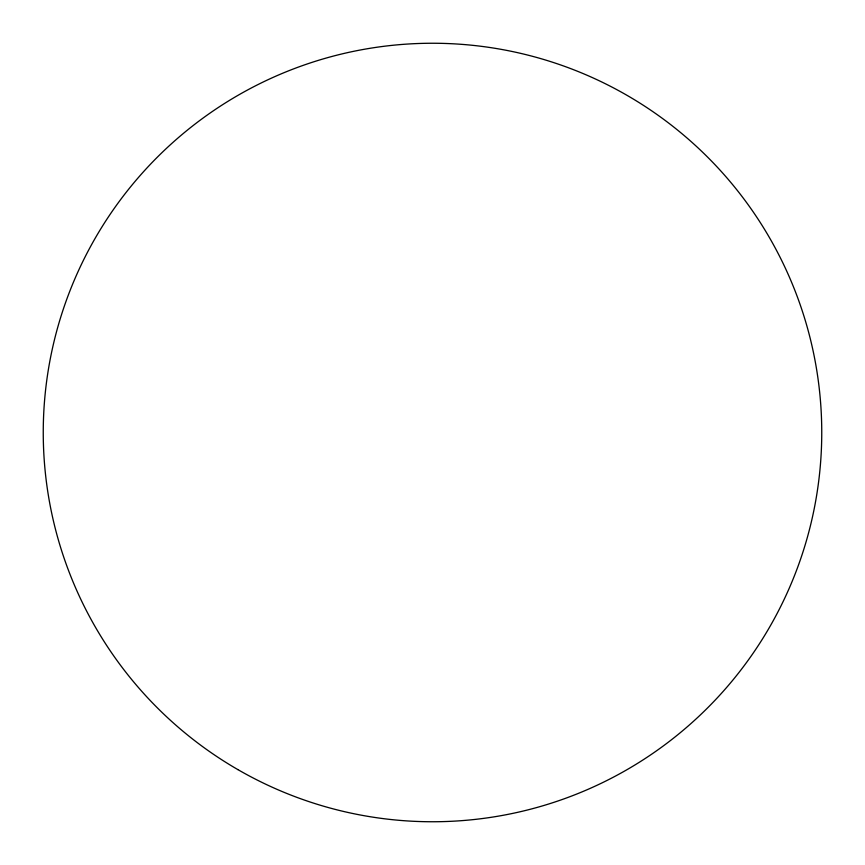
<?xml version="1.0" encoding="UTF-8"?>
<svg xmlns="http://www.w3.org/2000/svg" width="865" height="865" viewBox="0 0 865 865"><rect width="100%" height="100%" fill="white"/><g stroke="black" fill="none" stroke-linecap="round" stroke-linejoin="round"><path stroke-width="1.3" d="M237.875 769.601A389.25 389.25 0 0 0 821.75 432.5A389.25 389.25 0 0 0 237.875 95.399A389.25 389.25 0 0 0 237.875 769.601"/></g></svg>
